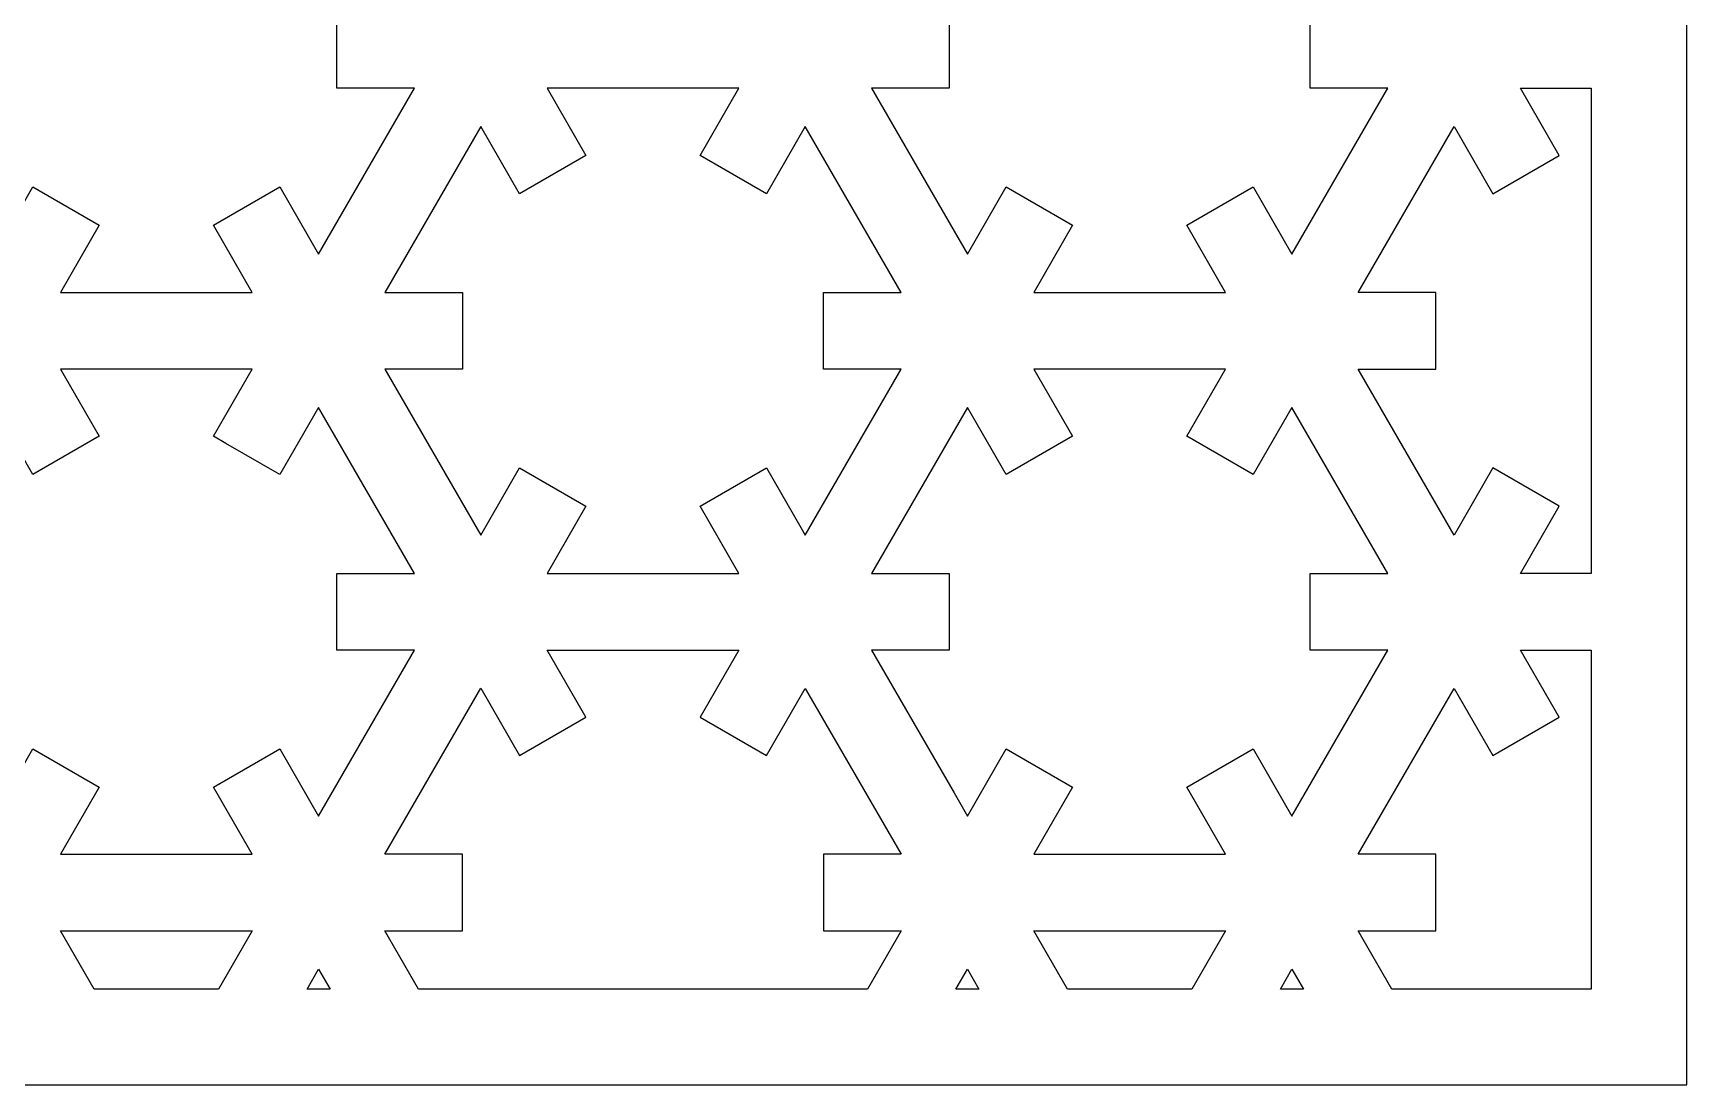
# Model space of a CAD drawing. Header units: centimetres. Extents: x -17.2 to -1.8, y -1.7 to 9.5.
# Drawn here: x -13.776 to -9.75, y -1.682 to 0.879 of the extents above; entities that cross this region are included whole.
import ezdxf

# ---------------------------------------------------------------- set-up
doc = ezdxf.new("R2010")
doc.units = ezdxf.units.CM
doc.header["$MEASUREMENT"] = 0
doc.layers.add('layer 1', color=7, linetype='Continuous')

msp = doc.modelspace()

# ---------------------------------------------------------------- linework, layer by layer
at = {"layer": 'layer 1', "color": 250}
for points, knots in [([(-17.20495, -1.68194), (-17.20495, -1.68194), (-17.20495, 9.5), (-17.20495, 9.5), (-17.20495, 9.5), (-17.20495, 9.5), (-9.7503, 9.5), (-9.7503, 9.5), (-9.7503, 9.5), (-9.7503, 9.5), (-9.7503, -1.68194), (-9.7503, -1.68194), (-9.7503, -1.68194), (-9.7503, -1.68194), (-17.20495, -1.68194), (-17.20495, -1.68194)], [0, 0, 0, 0, 0.2, 0.2, 0.2, 0.2, 0.4, 0.4, 0.4, 0.4, 0.6, 0.6, 0.6, 0.6, 1, 1, 1, 1]), ([(-13.30725, 1.24749), (-13.30725, 1.24749), (-13.30725, 1.24749), (-13.30725, 1.24749), (-13.30725, 1.24749), (-13.30725, 1.24749), (-13.17599, 1.17168), (-13.17599, 1.17168), (-13.17599, 1.17168), (-13.17599, 1.17168), (-13.08147, 1.33544), (-13.08147, 1.33544), (-13.08147, 1.33544), (-13.08147, 1.33544), (-12.84812, 0.9313), (-12.84812, 0.9313), (-12.84812, 0.9313), (-12.84812, 0.9313), (-13.0372, 0.9313), (-13.0372, 0.9313), (-13.0372, 0.9313), (-13.0372, 0.9313), (-13.0372, 0.93126), (-13.0372, 0.93126), (-13.0372, 0.93126), (-13.0372, 0.93126), (-13.0372, 0.74476), (-13.0372, 0.74476), (-13.0372, 0.74476), (-13.0372, 0.74476), (-13.0372, 0.74474), (-13.0372, 0.74474), (-13.0372, 0.74474), (-13.0372, 0.74474), (-12.84812, 0.74474), (-12.84812, 0.74474), (-12.84812, 0.74474), (-12.84812, 0.74474), (-13.08145, 0.34059), (-13.08145, 0.34059), (-13.08145, 0.34059), (-13.08145, 0.34059), (-13.17599, 0.50436), (-13.17599, 0.50436), (-13.17599, 0.50436), (-13.17599, 0.50436), (-13.33753, 0.41111), (-13.33753, 0.41111), (-13.33753, 0.41111), (-13.33753, 0.41111), (-13.33753, 0.41107), (-13.33753, 0.41107), (-13.33753, 0.41107), (-13.33753, 0.41107), (-13.24302, 0.24735), (-13.24302, 0.24735), (-13.24302, 0.24735), (-13.24302, 0.24735), (-13.70971, 0.24735), (-13.70971, 0.24735), (-13.70971, 0.24735), (-13.70971, 0.24735), (-13.61518, 0.41107), (-13.61518, 0.41107), (-13.61518, 0.41107), (-13.61518, 0.41107), (-13.77672, 0.50436), (-13.77672, 0.50436), (-13.77672, 0.50436), (-13.77672, 0.50436), (-13.87128, 0.34059), (-13.87128, 0.34059), (-13.87128, 0.34059), (-13.87128, 0.34059), (-13.90374, 0.39687), (-13.90374, 0.39687), (-13.90374, 0.39687), (-13.90374, 0.39687), (-14.10461, 0.74474), (-14.10461, 0.74474), (-14.10461, 0.74474), (-14.10461, 0.74474), (-13.91553, 0.74474), (-13.91553, 0.74474), (-13.91553, 0.74474), (-13.91553, 0.74474), (-13.91553, 0.74476), (-13.91553, 0.74476), (-13.91553, 0.74476), (-13.91553, 0.74476), (-13.91553, 0.93126), (-13.91553, 0.93126), (-13.91553, 0.93126), (-13.91553, 0.93126), (-13.91553, 0.9313), (-13.91553, 0.9313), (-13.91553, 0.9313), (-13.91553, 0.9313), (-14.10461, 0.9313), (-14.10461, 0.9313), (-14.10461, 0.9313), (-14.10461, 0.9313), (-13.87124, 1.33544), (-13.87124, 1.33544), (-13.87124, 1.33544), (-13.87124, 1.33544), (-13.77668, 1.17168), (-13.77668, 1.17168), (-13.77668, 1.17168), (-13.77668, 1.17168), (-13.61518, 1.26497), (-13.61518, 1.26497), (-13.61518, 1.26497), (-13.61518, 1.26497), (-13.70971, 1.42871), (-13.70971, 1.42871), (-13.70971, 1.42871), (-13.70971, 1.42871), (-13.24298, 1.42871), (-13.24298, 1.42871), (-13.24298, 1.42871), (-13.24298, 1.42871), (-13.33753, 1.26497), (-13.33753, 1.26497), (-13.33753, 1.26497), (-13.33753, 1.26497), (-13.30725, 1.24749), (-13.30725, 1.24749)], [0, 0, 0, 0, 0.030303, 0.030303, 0.030303, 0.030303, 0.0606061, 0.0606061, 0.0606061, 0.0606061, 0.0909091, 0.0909091, 0.0909091, 0.0909091, 0.1212121, 0.1212121, 0.1212121, 0.1212121, 0.1515152, 0.1515152, 0.1515152, 0.1515152, 0.1818182, 0.1818182, 0.1818182, 0.1818182, 0.2121212, 0.2121212, 0.2121212, 0.2121212, 0.2424242, 0.2424242, 0.2424242, 0.2424242, 0.2727273, 0.2727273, 0.2727273, 0.2727273, 0.3030303, 0.3030303, 0.3030303, 0.3030303, 0.3333333, 0.3333333, 0.3333333, 0.3333333, 0.3636364, 0.3636364, 0.3636364, 0.3636364, 0.3939394, 0.3939394, 0.3939394, 0.3939394, 0.4242424, 0.4242424, 0.4242424, 0.4242424, 0.4545455, 0.4545455, 0.4545455, 0.4545455, 0.4848485, 0.4848485, 0.4848485, 0.4848485, 0.5151515, 0.5151515, 0.5151515, 0.5151515, 0.5454545, 0.5454545, 0.5454545, 0.5454545, 0.5757576, 0.5757576, 0.5757576, 0.5757576, 0.6060606, 0.6060606, 0.6060606, 0.6060606, 0.6363636, 0.6363636, 0.6363636, 0.6363636, 0.6666667, 0.6666667, 0.6666667, 0.6666667, 0.6969697, 0.6969697, 0.6969697, 0.6969697, 0.7272727, 0.7272727, 0.7272727, 0.7272727, 0.7575758, 0.7575758, 0.7575758, 0.7575758, 0.7878788, 0.7878788, 0.7878788, 0.7878788, 0.8181818, 0.8181818, 0.8181818, 0.8181818, 0.8484848, 0.8484848, 0.8484848, 0.8484848, 0.8787879, 0.8787879, 0.8787879, 0.8787879, 0.9090909, 0.9090909, 0.9090909, 0.9090909, 0.9393939, 0.9393939, 0.9393939, 0.9393939, 1, 1, 1, 1]), ([(-10.96813, 1.26497), (-10.96813, 1.26497), (-10.96813, 1.26497), (-10.96813, 1.26497), (-10.96813, 1.26497), (-10.96813, 1.26497), (-10.80658, 1.17168), (-10.80658, 1.17168), (-10.80658, 1.17168), (-10.80658, 1.17168), (-10.80658, 1.17172), (-10.80658, 1.17172), (-10.80658, 1.17172), (-10.80658, 1.17172), (-10.71203, 1.33544), (-10.71203, 1.33544), (-10.71203, 1.33544), (-10.71203, 1.33544), (-10.47871, 0.9313), (-10.47871, 0.9313), (-10.47871, 0.9313), (-10.47871, 0.9313), (-10.66777, 0.9313), (-10.66777, 0.9313), (-10.66777, 0.9313), (-10.66777, 0.9313), (-10.66777, 0.93126), (-10.66777, 0.93126), (-10.66777, 0.93126), (-10.66777, 0.93126), (-10.66777, 0.74476), (-10.66777, 0.74476), (-10.66777, 0.74476), (-10.66777, 0.74476), (-10.66777, 0.74474), (-10.66777, 0.74474), (-10.66777, 0.74474), (-10.66777, 0.74474), (-10.47871, 0.74474), (-10.47871, 0.74474), (-10.47871, 0.74474), (-10.47871, 0.74474), (-10.71203, 0.34059), (-10.71203, 0.34059), (-10.71203, 0.34059), (-10.71203, 0.34059), (-10.80658, 0.50436), (-10.80658, 0.50436), (-10.80658, 0.50436), (-10.80658, 0.50436), (-10.96813, 0.41111), (-10.96813, 0.41111), (-10.96813, 0.41111), (-10.96813, 0.41111), (-10.96813, 0.41107), (-10.96813, 0.41107), (-10.96813, 0.41107), (-10.96813, 0.41107), (-10.87361, 0.24735), (-10.87361, 0.24735), (-10.87361, 0.24735), (-10.87361, 0.24735), (-11.34029, 0.24735), (-11.34029, 0.24735), (-11.34029, 0.24735), (-11.34029, 0.24735), (-11.24577, 0.41107), (-11.24577, 0.41107), (-11.24577, 0.41107), (-11.24577, 0.41107), (-11.4073, 0.50436), (-11.4073, 0.50436), (-11.4073, 0.50436), (-11.4073, 0.50436), (-11.50187, 0.34059), (-11.50187, 0.34059), (-11.50187, 0.34059), (-11.50187, 0.34059), (-11.53433, 0.39687), (-11.53433, 0.39687), (-11.53433, 0.39687), (-11.53433, 0.39687), (-11.7352, 0.74474), (-11.7352, 0.74474), (-11.7352, 0.74474), (-11.7352, 0.74474), (-11.54613, 0.74474), (-11.54613, 0.74474), (-11.54613, 0.74474), (-11.54613, 0.74474), (-11.54613, 0.74476), (-11.54613, 0.74476), (-11.54613, 0.74476), (-11.54613, 0.74476), (-11.54613, 0.93126), (-11.54613, 0.93126), (-11.54613, 0.93126), (-11.54613, 0.93126), (-11.54613, 0.9313), (-11.54613, 0.9313), (-11.54613, 0.9313), (-11.54613, 0.9313), (-11.7352, 0.9313), (-11.7352, 0.9313), (-11.7352, 0.9313), (-11.7352, 0.9313), (-11.50183, 1.33544), (-11.50183, 1.33544), (-11.50183, 1.33544), (-11.50183, 1.33544), (-11.4073, 1.17168), (-11.4073, 1.17168), (-11.4073, 1.17168), (-11.4073, 1.17168), (-11.24575, 1.26497), (-11.24575, 1.26497), (-11.24575, 1.26497), (-11.24575, 1.26497), (-11.34029, 1.42871), (-11.34029, 1.42871), (-11.34029, 1.42871), (-11.34029, 1.42871), (-10.87357, 1.42871), (-10.87357, 1.42871), (-10.87357, 1.42871), (-10.87357, 1.42871), (-10.96813, 1.26497), (-10.96813, 1.26497)], [0, 0, 0, 0, 0.030303, 0.030303, 0.030303, 0.030303, 0.0606061, 0.0606061, 0.0606061, 0.0606061, 0.0909091, 0.0909091, 0.0909091, 0.0909091, 0.1212121, 0.1212121, 0.1212121, 0.1212121, 0.1515152, 0.1515152, 0.1515152, 0.1515152, 0.1818182, 0.1818182, 0.1818182, 0.1818182, 0.2121212, 0.2121212, 0.2121212, 0.2121212, 0.2424242, 0.2424242, 0.2424242, 0.2424242, 0.2727273, 0.2727273, 0.2727273, 0.2727273, 0.3030303, 0.3030303, 0.3030303, 0.3030303, 0.3333333, 0.3333333, 0.3333333, 0.3333333, 0.3636364, 0.3636364, 0.3636364, 0.3636364, 0.3939394, 0.3939394, 0.3939394, 0.3939394, 0.4242424, 0.4242424, 0.4242424, 0.4242424, 0.4545455, 0.4545455, 0.4545455, 0.4545455, 0.4848485, 0.4848485, 0.4848485, 0.4848485, 0.5151515, 0.5151515, 0.5151515, 0.5151515, 0.5454545, 0.5454545, 0.5454545, 0.5454545, 0.5757576, 0.5757576, 0.5757576, 0.5757576, 0.6060606, 0.6060606, 0.6060606, 0.6060606, 0.6363636, 0.6363636, 0.6363636, 0.6363636, 0.6666667, 0.6666667, 0.6666667, 0.6666667, 0.6969697, 0.6969697, 0.6969697, 0.6969697, 0.7272727, 0.7272727, 0.7272727, 0.7272727, 0.7575758, 0.7575758, 0.7575758, 0.7575758, 0.7878788, 0.7878788, 0.7878788, 0.7878788, 0.8181818, 0.8181818, 0.8181818, 0.8181818, 0.8484848, 0.8484848, 0.8484848, 0.8484848, 0.8787879, 0.8787879, 0.8787879, 0.8787879, 0.9090909, 0.9090909, 0.9090909, 0.9090909, 0.9393939, 0.9393939, 0.9393939, 0.9393939, 1, 1, 1, 1]), ([(-12.68654, -0.34337), (-12.68654, -0.34337), (-12.68654, -0.34337), (-12.68654, -0.34337), (-12.68654, -0.34337), (-12.68654, -0.34337), (-12.91991, 0.06075), (-12.91991, 0.06075), (-12.91991, 0.06075), (-12.91991, 0.06075), (-12.73083, 0.06075), (-12.73083, 0.06075), (-12.73083, 0.06075), (-12.73083, 0.06075), (-12.73083, 0.06083), (-12.73083, 0.06083), (-12.73083, 0.06083), (-12.73083, 0.06083), (-12.73083, 0.24731), (-12.73083, 0.24731), (-12.73083, 0.24731), (-12.73083, 0.24731), (-12.73083, 0.24735), (-12.73083, 0.24735), (-12.73083, 0.24735), (-12.73083, 0.24735), (-12.91991, 0.24735), (-12.91991, 0.24735), (-12.91991, 0.24735), (-12.91991, 0.24735), (-12.68658, 0.65149), (-12.68658, 0.65149), (-12.68658, 0.65149), (-12.68658, 0.65149), (-12.59202, 0.48769), (-12.59202, 0.48769), (-12.59202, 0.48769), (-12.59202, 0.48769), (-12.43049, 0.58098), (-12.43049, 0.58098), (-12.43049, 0.58098), (-12.43049, 0.58098), (-12.43049, 0.58102), (-12.43049, 0.58102), (-12.43049, 0.58102), (-12.43049, 0.58102), (-12.52499, 0.74474), (-12.52499, 0.74474), (-12.52499, 0.74474), (-12.52499, 0.74474), (-12.05831, 0.74474), (-12.05831, 0.74474), (-12.05831, 0.74474), (-12.05831, 0.74474), (-12.15283, 0.58102), (-12.15283, 0.58102), (-12.15283, 0.58102), (-12.15283, 0.58102), (-12.15279, 0.58102), (-12.15279, 0.58102), (-12.15279, 0.58102), (-12.15279, 0.58102), (-12.15283, 0.58098), (-12.15283, 0.58098), (-12.15283, 0.58098), (-12.15283, 0.58098), (-11.99129, 0.48769), (-11.99129, 0.48769), (-11.99129, 0.48769), (-11.99129, 0.48769), (-11.89675, 0.65149), (-11.89675, 0.65149), (-11.89675, 0.65149), (-11.89675, 0.65149), (-11.66342, 0.24735), (-11.66342, 0.24735), (-11.66342, 0.24735), (-11.66342, 0.24735), (-11.85248, 0.24735), (-11.85248, 0.24735), (-11.85248, 0.24735), (-11.85248, 0.24735), (-11.85248, 0.24731), (-11.85248, 0.24731), (-11.85248, 0.24731), (-11.85248, 0.24731), (-11.85248, 0.06083), (-11.85248, 0.06083), (-11.85248, 0.06083), (-11.85248, 0.06083), (-11.85248, 0.06075), (-11.85248, 0.06075), (-11.85248, 0.06075), (-11.85248, 0.06075), (-11.66342, 0.06075), (-11.66342, 0.06075), (-11.66342, 0.06075), (-11.66342, 0.06075), (-11.89675, -0.34337), (-11.89675, -0.34337), (-11.89675, -0.34337), (-11.89675, -0.34337), (-11.9072, -0.32529), (-11.9072, -0.32529), (-11.9072, -0.32529), (-11.9072, -0.32529), (-11.99129, -0.17963), (-11.99129, -0.17963), (-11.99129, -0.17963), (-11.99129, -0.17963), (-12.15283, -0.2729), (-12.15283, -0.2729), (-12.15283, -0.2729), (-12.15283, -0.2729), (-12.05827, -0.43666), (-12.05827, -0.43666), (-12.05827, -0.43666), (-12.05827, -0.43666), (-12.52499, -0.43666), (-12.52499, -0.43666), (-12.52499, -0.43666), (-12.52499, -0.43666), (-12.43049, -0.2729), (-12.43049, -0.2729), (-12.43049, -0.2729), (-12.43049, -0.2729), (-12.59202, -0.17963), (-12.59202, -0.17963), (-12.59202, -0.17963), (-12.59202, -0.17963), (-12.68654, -0.34337), (-12.68654, -0.34337)], [0, 0, 0, 0, 0.0294118, 0.0294118, 0.0294118, 0.0294118, 0.0588235, 0.0588235, 0.0588235, 0.0588235, 0.0882353, 0.0882353, 0.0882353, 0.0882353, 0.1176471, 0.1176471, 0.1176471, 0.1176471, 0.1470588, 0.1470588, 0.1470588, 0.1470588, 0.1764706, 0.1764706, 0.1764706, 0.1764706, 0.2058824, 0.2058824, 0.2058824, 0.2058824, 0.2352941, 0.2352941, 0.2352941, 0.2352941, 0.2647059, 0.2647059, 0.2647059, 0.2647059, 0.2941176, 0.2941176, 0.2941176, 0.2941176, 0.3235294, 0.3235294, 0.3235294, 0.3235294, 0.3529412, 0.3529412, 0.3529412, 0.3529412, 0.3823529, 0.3823529, 0.3823529, 0.3823529, 0.4117647, 0.4117647, 0.4117647, 0.4117647, 0.4411765, 0.4411765, 0.4411765, 0.4411765, 0.4705882, 0.4705882, 0.4705882, 0.4705882, 0.5, 0.5, 0.5, 0.5, 0.5294118, 0.5294118, 0.5294118, 0.5294118, 0.5588235, 0.5588235, 0.5588235, 0.5588235, 0.5882353, 0.5882353, 0.5882353, 0.5882353, 0.6176471, 0.6176471, 0.6176471, 0.6176471, 0.6470588, 0.6470588, 0.6470588, 0.6470588, 0.6764706, 0.6764706, 0.6764706, 0.6764706, 0.7058824, 0.7058824, 0.7058824, 0.7058824, 0.7352941, 0.7352941, 0.7352941, 0.7352941, 0.7647059, 0.7647059, 0.7647059, 0.7647059, 0.7941176, 0.7941176, 0.7941176, 0.7941176, 0.8235294, 0.8235294, 0.8235294, 0.8235294, 0.8529412, 0.8529412, 0.8529412, 0.8529412, 0.8823529, 0.8823529, 0.8823529, 0.8823529, 0.9117647, 0.9117647, 0.9117647, 0.9117647, 0.9411765, 0.9411765, 0.9411765, 0.9411765, 1, 1, 1, 1]), ([(-9.98327, 0.74474), (-9.98327, 0.74474), (-9.98327, 0.74474), (-9.98327, 0.74474), (-9.98327, 0.74474), (-9.98327, 0.74474), (-10.15561, 0.74474), (-10.15561, 0.74474), (-10.15561, 0.74474), (-10.15561, 0.74474), (-10.06107, 0.58102), (-10.06107, 0.58102), (-10.06107, 0.58102), (-10.06107, 0.58102), (-10.06107, 0.58098), (-10.06107, 0.58098), (-10.06107, 0.58098), (-10.06107, 0.58098), (-10.22261, 0.48769), (-10.22261, 0.48769), (-10.22261, 0.48769), (-10.22261, 0.48769), (-10.31713, 0.65149), (-10.31713, 0.65149), (-10.31713, 0.65149), (-10.31713, 0.65149), (-10.5505, 0.24735), (-10.5505, 0.24735), (-10.5505, 0.24735), (-10.5505, 0.24735), (-10.36142, 0.24735), (-10.36142, 0.24735), (-10.36142, 0.24735), (-10.36142, 0.24735), (-10.36142, 0.24731), (-10.36142, 0.24731), (-10.36142, 0.24731), (-10.36142, 0.24731), (-10.36142, 0.06083), (-10.36142, 0.06083), (-10.36142, 0.06083), (-10.36142, 0.06083), (-10.36142, 0.06075), (-10.36142, 0.06075), (-10.36142, 0.06075), (-10.36142, 0.06075), (-10.5505, 0.06075), (-10.5505, 0.06075), (-10.5505, 0.06075), (-10.5505, 0.06075), (-10.31713, -0.34337), (-10.31713, -0.34337), (-10.31713, -0.34337), (-10.31713, -0.34337), (-10.22261, -0.17963), (-10.22261, -0.17963), (-10.22261, -0.17963), (-10.22261, -0.17963), (-10.06107, -0.2729), (-10.06107, -0.2729), (-10.06107, -0.2729), (-10.06107, -0.2729), (-10.15561, -0.43666), (-10.15561, -0.43666), (-10.15561, -0.43666), (-10.15561, -0.43666), (-9.98327, -0.43666), (-9.98327, -0.43666), (-9.98327, -0.43666), (-9.98327, -0.43666), (-9.98327, 0.74474), (-9.98327, 0.74474)], [0, 0, 0, 0, 0.0526316, 0.0526316, 0.0526316, 0.0526316, 0.1052632, 0.1052632, 0.1052632, 0.1052632, 0.1578947, 0.1578947, 0.1578947, 0.1578947, 0.2105263, 0.2105263, 0.2105263, 0.2105263, 0.2631579, 0.2631579, 0.2631579, 0.2631579, 0.3157895, 0.3157895, 0.3157895, 0.3157895, 0.3684211, 0.3684211, 0.3684211, 0.3684211, 0.4210526, 0.4210526, 0.4210526, 0.4210526, 0.4736842, 0.4736842, 0.4736842, 0.4736842, 0.5263158, 0.5263158, 0.5263158, 0.5263158, 0.5789474, 0.5789474, 0.5789474, 0.5789474, 0.6315789, 0.6315789, 0.6315789, 0.6315789, 0.6842105, 0.6842105, 0.6842105, 0.6842105, 0.7368421, 0.7368421, 0.7368421, 0.7368421, 0.7894737, 0.7894737, 0.7894737, 0.7894737, 0.8421053, 0.8421053, 0.8421053, 0.8421053, 0.8947368, 0.8947368, 0.8947368, 0.8947368, 1, 1, 1, 1]), ([(-13.30725, -0.12043), (-13.30725, -0.12043), (-13.30725, -0.12043), (-13.30725, -0.12043), (-13.30725, -0.12043), (-13.30725, -0.12043), (-13.17599, -0.19624), (-13.17599, -0.19624), (-13.17599, -0.19624), (-13.17599, -0.19624), (-13.08147, -0.0325), (-13.08147, -0.0325), (-13.08147, -0.0325), (-13.08147, -0.0325), (-12.84812, -0.43666), (-12.84812, -0.43666), (-12.84812, -0.43666), (-12.84812, -0.43666), (-13.0372, -0.43666), (-13.0372, -0.43666), (-13.0372, -0.43666), (-13.0372, -0.43666), (-13.0372, -0.4367), (-13.0372, -0.4367), (-13.0372, -0.4367), (-13.0372, -0.4367), (-13.0372, -0.62316), (-13.0372, -0.62316), (-13.0372, -0.62316), (-13.0372, -0.62316), (-13.0372, -0.62322), (-13.0372, -0.62322), (-13.0372, -0.62322), (-13.0372, -0.62322), (-12.84812, -0.62322), (-12.84812, -0.62322), (-12.84812, -0.62322), (-12.84812, -0.62322), (-13.08145, -1.02736), (-13.08145, -1.02736), (-13.08145, -1.02736), (-13.08145, -1.02736), (-13.17599, -0.86358), (-13.17599, -0.86358), (-13.17599, -0.86358), (-13.17599, -0.86358), (-13.33753, -0.95685), (-13.33753, -0.95685), (-13.33753, -0.95685), (-13.33753, -0.95685), (-13.33753, -0.95689), (-13.33753, -0.95689), (-13.33753, -0.95689), (-13.33753, -0.95689), (-13.24302, -1.12057), (-13.24302, -1.12057), (-13.24302, -1.12057), (-13.24302, -1.12057), (-13.70971, -1.12057), (-13.70971, -1.12057), (-13.70971, -1.12057), (-13.70971, -1.12057), (-13.61518, -0.95689), (-13.61518, -0.95689), (-13.61518, -0.95689), (-13.61518, -0.95689), (-13.61518, -0.95685), (-13.61518, -0.95685), (-13.61518, -0.95685), (-13.61518, -0.95685), (-13.77672, -0.86358), (-13.77672, -0.86358), (-13.77672, -0.86358), (-13.77672, -0.86358), (-13.87128, -1.02736), (-13.87128, -1.02736), (-13.87128, -1.02736), (-13.87128, -1.02736), (-13.90374, -0.97105), (-13.90374, -0.97105), (-13.90374, -0.97105), (-13.90374, -0.97105), (-14.10461, -0.62322), (-14.10461, -0.62322), (-14.10461, -0.62322), (-14.10461, -0.62322), (-13.91553, -0.62322), (-13.91553, -0.62322), (-13.91553, -0.62322), (-13.91553, -0.62322), (-13.91553, -0.62316), (-13.91553, -0.62316), (-13.91553, -0.62316), (-13.91553, -0.62316), (-13.91553, -0.43666), (-13.91553, -0.43666), (-13.91553, -0.43666), (-13.91553, -0.43666), (-14.10461, -0.43666), (-14.10461, -0.43666), (-14.10461, -0.43666), (-14.10461, -0.43666), (-13.87124, -0.0325), (-13.87124, -0.0325), (-13.87124, -0.0325), (-13.87124, -0.0325), (-13.77668, -0.19624), (-13.77668, -0.19624), (-13.77668, -0.19624), (-13.77668, -0.19624), (-13.61518, -0.10297), (-13.61518, -0.10297), (-13.61518, -0.10297), (-13.61518, -0.10297), (-13.70971, 0.06075), (-13.70971, 0.06075), (-13.70971, 0.06075), (-13.70971, 0.06075), (-13.24298, 0.06075), (-13.24298, 0.06075), (-13.24298, 0.06075), (-13.24298, 0.06075), (-13.33753, -0.10297), (-13.33753, -0.10297), (-13.33753, -0.10297), (-13.33753, -0.10297), (-13.30725, -0.12043), (-13.30725, -0.12043)], [0, 0, 0, 0, 0.030303, 0.030303, 0.030303, 0.030303, 0.0606061, 0.0606061, 0.0606061, 0.0606061, 0.0909091, 0.0909091, 0.0909091, 0.0909091, 0.1212121, 0.1212121, 0.1212121, 0.1212121, 0.1515152, 0.1515152, 0.1515152, 0.1515152, 0.1818182, 0.1818182, 0.1818182, 0.1818182, 0.2121212, 0.2121212, 0.2121212, 0.2121212, 0.2424242, 0.2424242, 0.2424242, 0.2424242, 0.2727273, 0.2727273, 0.2727273, 0.2727273, 0.3030303, 0.3030303, 0.3030303, 0.3030303, 0.3333333, 0.3333333, 0.3333333, 0.3333333, 0.3636364, 0.3636364, 0.3636364, 0.3636364, 0.3939394, 0.3939394, 0.3939394, 0.3939394, 0.4242424, 0.4242424, 0.4242424, 0.4242424, 0.4545455, 0.4545455, 0.4545455, 0.4545455, 0.4848485, 0.4848485, 0.4848485, 0.4848485, 0.5151515, 0.5151515, 0.5151515, 0.5151515, 0.5454545, 0.5454545, 0.5454545, 0.5454545, 0.5757576, 0.5757576, 0.5757576, 0.5757576, 0.6060606, 0.6060606, 0.6060606, 0.6060606, 0.6363636, 0.6363636, 0.6363636, 0.6363636, 0.6666667, 0.6666667, 0.6666667, 0.6666667, 0.6969697, 0.6969697, 0.6969697, 0.6969697, 0.7272727, 0.7272727, 0.7272727, 0.7272727, 0.7575758, 0.7575758, 0.7575758, 0.7575758, 0.7878788, 0.7878788, 0.7878788, 0.7878788, 0.8181818, 0.8181818, 0.8181818, 0.8181818, 0.8484848, 0.8484848, 0.8484848, 0.8484848, 0.8787879, 0.8787879, 0.8787879, 0.8787879, 0.9090909, 0.9090909, 0.9090909, 0.9090909, 0.9393939, 0.9393939, 0.9393939, 0.9393939, 1, 1, 1, 1]), ([(-10.96813, -0.10297), (-10.96813, -0.10297), (-10.96813, -0.10297), (-10.96813, -0.10297), (-10.96813, -0.10297), (-10.96813, -0.10297), (-10.80658, -0.19624), (-10.80658, -0.19624), (-10.80658, -0.19624), (-10.80658, -0.19624), (-10.71203, -0.0325), (-10.71203, -0.0325), (-10.71203, -0.0325), (-10.71203, -0.0325), (-10.47871, -0.43666), (-10.47871, -0.43666), (-10.47871, -0.43666), (-10.47871, -0.43666), (-10.66777, -0.43666), (-10.66777, -0.43666), (-10.66777, -0.43666), (-10.66777, -0.43666), (-10.66777, -0.62316), (-10.66777, -0.62316), (-10.66777, -0.62316), (-10.66777, -0.62316), (-10.66777, -0.62322), (-10.66777, -0.62322), (-10.66777, -0.62322), (-10.66777, -0.62322), (-10.47871, -0.62322), (-10.47871, -0.62322), (-10.47871, -0.62322), (-10.47871, -0.62322), (-10.71203, -1.02736), (-10.71203, -1.02736), (-10.71203, -1.02736), (-10.71203, -1.02736), (-10.80658, -0.86358), (-10.80658, -0.86358), (-10.80658, -0.86358), (-10.80658, -0.86358), (-10.96813, -0.95685), (-10.96813, -0.95685), (-10.96813, -0.95685), (-10.96813, -0.95685), (-10.96813, -0.95689), (-10.96813, -0.95689), (-10.96813, -0.95689), (-10.96813, -0.95689), (-10.87361, -1.12057), (-10.87361, -1.12057), (-10.87361, -1.12057), (-10.87361, -1.12057), (-11.34029, -1.12057), (-11.34029, -1.12057), (-11.34029, -1.12057), (-11.34029, -1.12057), (-11.24577, -0.95689), (-11.24577, -0.95689), (-11.24577, -0.95689), (-11.24577, -0.95689), (-11.24577, -0.95685), (-11.24577, -0.95685), (-11.24577, -0.95685), (-11.24577, -0.95685), (-11.4073, -0.86358), (-11.4073, -0.86358), (-11.4073, -0.86358), (-11.4073, -0.86358), (-11.50187, -1.02736), (-11.50187, -1.02736), (-11.50187, -1.02736), (-11.50187, -1.02736), (-11.53433, -0.97105), (-11.53433, -0.97105), (-11.53433, -0.97105), (-11.53433, -0.97105), (-11.7352, -0.62322), (-11.7352, -0.62322), (-11.7352, -0.62322), (-11.7352, -0.62322), (-11.54613, -0.62322), (-11.54613, -0.62322), (-11.54613, -0.62322), (-11.54613, -0.62322), (-11.54613, -0.62316), (-11.54613, -0.62316), (-11.54613, -0.62316), (-11.54613, -0.62316), (-11.54613, -0.43666), (-11.54613, -0.43666), (-11.54613, -0.43666), (-11.54613, -0.43666), (-11.7352, -0.43666), (-11.7352, -0.43666), (-11.7352, -0.43666), (-11.7352, -0.43666), (-11.50183, -0.0325), (-11.50183, -0.0325), (-11.50183, -0.0325), (-11.50183, -0.0325), (-11.4073, -0.19624), (-11.4073, -0.19624), (-11.4073, -0.19624), (-11.4073, -0.19624), (-11.24575, -0.10297), (-11.24575, -0.10297), (-11.24575, -0.10297), (-11.24575, -0.10297), (-11.34029, 0.06075), (-11.34029, 0.06075), (-11.34029, 0.06075), (-11.34029, 0.06075), (-10.87357, 0.06075), (-10.87357, 0.06075), (-10.87357, 0.06075), (-10.87357, 0.06075), (-10.96813, -0.10297), (-10.96813, -0.10297)], [0, 0, 0, 0, 0.0322581, 0.0322581, 0.0322581, 0.0322581, 0.0645161, 0.0645161, 0.0645161, 0.0645161, 0.0967742, 0.0967742, 0.0967742, 0.0967742, 0.1290323, 0.1290323, 0.1290323, 0.1290323, 0.1612903, 0.1612903, 0.1612903, 0.1612903, 0.1935484, 0.1935484, 0.1935484, 0.1935484, 0.2258065, 0.2258065, 0.2258065, 0.2258065, 0.2580645, 0.2580645, 0.2580645, 0.2580645, 0.2903226, 0.2903226, 0.2903226, 0.2903226, 0.3225806, 0.3225806, 0.3225806, 0.3225806, 0.3548387, 0.3548387, 0.3548387, 0.3548387, 0.3870968, 0.3870968, 0.3870968, 0.3870968, 0.4193548, 0.4193548, 0.4193548, 0.4193548, 0.4516129, 0.4516129, 0.4516129, 0.4516129, 0.483871, 0.483871, 0.483871, 0.483871, 0.516129, 0.516129, 0.516129, 0.516129, 0.5483871, 0.5483871, 0.5483871, 0.5483871, 0.5806452, 0.5806452, 0.5806452, 0.5806452, 0.6129032, 0.6129032, 0.6129032, 0.6129032, 0.6451613, 0.6451613, 0.6451613, 0.6451613, 0.6774194, 0.6774194, 0.6774194, 0.6774194, 0.7096774, 0.7096774, 0.7096774, 0.7096774, 0.7419355, 0.7419355, 0.7419355, 0.7419355, 0.7741935, 0.7741935, 0.7741935, 0.7741935, 0.8064516, 0.8064516, 0.8064516, 0.8064516, 0.8387097, 0.8387097, 0.8387097, 0.8387097, 0.8709677, 0.8709677, 0.8709677, 0.8709677, 0.9032258, 0.9032258, 0.9032258, 0.9032258, 0.9354839, 0.9354839, 0.9354839, 0.9354839, 1, 1, 1, 1]), ([(-11.74529, -1.44901), (-11.74529, -1.44901), (-11.74529, -1.44901), (-11.74529, -1.44901), (-11.74529, -1.44901), (-11.74529, -1.44901), (-11.66342, -1.30717), (-11.66342, -1.30717), (-11.66342, -1.30717), (-11.66342, -1.30717), (-11.85248, -1.30717), (-11.85248, -1.30717), (-11.85248, -1.30717), (-11.85248, -1.30717), (-11.85248, -1.30713), (-11.85248, -1.30713), (-11.85248, -1.30713), (-11.85248, -1.30713), (-11.85248, -1.12061), (-11.85248, -1.12061), (-11.85248, -1.12061), (-11.85248, -1.12061), (-11.85248, -1.12057), (-11.85248, -1.12057), (-11.85248, -1.12057), (-11.85248, -1.12057), (-11.66342, -1.12057), (-11.66342, -1.12057), (-11.66342, -1.12057), (-11.66342, -1.12057), (-11.89675, -0.71646), (-11.89675, -0.71646), (-11.89675, -0.71646), (-11.89675, -0.71646), (-11.99129, -0.88023), (-11.99129, -0.88023), (-11.99129, -0.88023), (-11.99129, -0.88023), (-12.15283, -0.78698), (-12.15283, -0.78698), (-12.15283, -0.78698), (-12.15283, -0.78698), (-12.15279, -0.78696), (-12.15279, -0.78696), (-12.15279, -0.78696), (-12.15279, -0.78696), (-12.15283, -0.78692), (-12.15283, -0.78692), (-12.15283, -0.78692), (-12.15283, -0.78692), (-12.05831, -0.62322), (-12.05831, -0.62322), (-12.05831, -0.62322), (-12.05831, -0.62322), (-12.52499, -0.62322), (-12.52499, -0.62322), (-12.52499, -0.62322), (-12.52499, -0.62322), (-12.43049, -0.78692), (-12.43049, -0.78692), (-12.43049, -0.78692), (-12.43049, -0.78692), (-12.43049, -0.78698), (-12.43049, -0.78698), (-12.43049, -0.78698), (-12.43049, -0.78698), (-12.59202, -0.88023), (-12.59202, -0.88023), (-12.59202, -0.88023), (-12.59202, -0.88023), (-12.68658, -0.71645), (-12.68658, -0.71645), (-12.68658, -0.71645), (-12.68658, -0.71645), (-12.91991, -1.12057), (-12.91991, -1.12057), (-12.91991, -1.12057), (-12.91991, -1.12057), (-12.73083, -1.12057), (-12.73083, -1.12057), (-12.73083, -1.12057), (-12.73083, -1.12057), (-12.73083, -1.12061), (-12.73083, -1.12061), (-12.73083, -1.12061), (-12.73083, -1.12061), (-12.73083, -1.30713), (-12.73083, -1.30713), (-12.73083, -1.30713), (-12.73083, -1.30713), (-12.73083, -1.30717), (-12.73083, -1.30717), (-12.73083, -1.30717), (-12.73083, -1.30717), (-12.91991, -1.30717), (-12.91991, -1.30717), (-12.91991, -1.30717), (-12.91991, -1.30717), (-12.83801, -1.44901), (-12.83801, -1.44901), (-12.83801, -1.44901), (-12.83801, -1.44901), (-11.74529, -1.44901), (-11.74529, -1.44901)], [0, 0, 0, 0, 0.037037, 0.037037, 0.037037, 0.037037, 0.0740741, 0.0740741, 0.0740741, 0.0740741, 0.1111111, 0.1111111, 0.1111111, 0.1111111, 0.1481481, 0.1481481, 0.1481481, 0.1481481, 0.1851852, 0.1851852, 0.1851852, 0.1851852, 0.2222222, 0.2222222, 0.2222222, 0.2222222, 0.2592593, 0.2592593, 0.2592593, 0.2592593, 0.2962963, 0.2962963, 0.2962963, 0.2962963, 0.3333333, 0.3333333, 0.3333333, 0.3333333, 0.3703704, 0.3703704, 0.3703704, 0.3703704, 0.4074074, 0.4074074, 0.4074074, 0.4074074, 0.4444444, 0.4444444, 0.4444444, 0.4444444, 0.4814815, 0.4814815, 0.4814815, 0.4814815, 0.5185185, 0.5185185, 0.5185185, 0.5185185, 0.5555556, 0.5555556, 0.5555556, 0.5555556, 0.5925926, 0.5925926, 0.5925926, 0.5925926, 0.6296296, 0.6296296, 0.6296296, 0.6296296, 0.6666667, 0.6666667, 0.6666667, 0.6666667, 0.7037037, 0.7037037, 0.7037037, 0.7037037, 0.7407407, 0.7407407, 0.7407407, 0.7407407, 0.7777778, 0.7777778, 0.7777778, 0.7777778, 0.8148148, 0.8148148, 0.8148148, 0.8148148, 0.8518519, 0.8518519, 0.8518519, 0.8518519, 0.8888889, 0.8888889, 0.8888889, 0.8888889, 0.9259259, 0.9259259, 0.9259259, 0.9259259, 1, 1, 1, 1]), ([(-9.98327, -0.62322), (-9.98327, -0.62322), (-9.98327, -0.62322), (-9.98327, -0.62322), (-9.98327, -0.62322), (-9.98327, -0.62322), (-10.15561, -0.62322), (-10.15561, -0.62322), (-10.15561, -0.62322), (-10.15561, -0.62322), (-10.06107, -0.78692), (-10.06107, -0.78692), (-10.06107, -0.78692), (-10.06107, -0.78692), (-10.06107, -0.78696), (-10.06107, -0.78696), (-10.06107, -0.78696), (-10.06107, -0.78696), (-10.06107, -0.78698), (-10.06107, -0.78698), (-10.06107, -0.78698), (-10.06107, -0.78698), (-10.22261, -0.88023), (-10.22261, -0.88023), (-10.22261, -0.88023), (-10.22261, -0.88023), (-10.31713, -0.71646), (-10.31713, -0.71646), (-10.31713, -0.71646), (-10.31713, -0.71646), (-10.5505, -1.12057), (-10.5505, -1.12057), (-10.5505, -1.12057), (-10.5505, -1.12057), (-10.36142, -1.12057), (-10.36142, -1.12057), (-10.36142, -1.12057), (-10.36142, -1.12057), (-10.36142, -1.12061), (-10.36142, -1.12061), (-10.36142, -1.12061), (-10.36142, -1.12061), (-10.36142, -1.30713), (-10.36142, -1.30713), (-10.36142, -1.30713), (-10.36142, -1.30713), (-10.36142, -1.30717), (-10.36142, -1.30717), (-10.36142, -1.30717), (-10.36142, -1.30717), (-10.5505, -1.30717), (-10.5505, -1.30717), (-10.5505, -1.30717), (-10.5505, -1.30717), (-10.46859, -1.44901), (-10.46859, -1.44901), (-10.46859, -1.44901), (-10.46859, -1.44901), (-9.98327, -1.44901), (-9.98327, -1.44901), (-9.98327, -1.44901), (-9.98327, -1.44901), (-9.98327, -0.62322), (-9.98327, -0.62322)], [0, 0, 0, 0, 0.0588235, 0.0588235, 0.0588235, 0.0588235, 0.1176471, 0.1176471, 0.1176471, 0.1176471, 0.1764706, 0.1764706, 0.1764706, 0.1764706, 0.2352941, 0.2352941, 0.2352941, 0.2352941, 0.2941176, 0.2941176, 0.2941176, 0.2941176, 0.3529412, 0.3529412, 0.3529412, 0.3529412, 0.4117647, 0.4117647, 0.4117647, 0.4117647, 0.4705882, 0.4705882, 0.4705882, 0.4705882, 0.5294118, 0.5294118, 0.5294118, 0.5294118, 0.5882353, 0.5882353, 0.5882353, 0.5882353, 0.6470588, 0.6470588, 0.6470588, 0.6470588, 0.7058824, 0.7058824, 0.7058824, 0.7058824, 0.7647059, 0.7647059, 0.7647059, 0.7647059, 0.8235294, 0.8235294, 0.8235294, 0.8235294, 0.8823529, 0.8823529, 0.8823529, 0.8823529, 1, 1, 1, 1]), ([(-13.32489, -1.44901), (-13.32489, -1.44901), (-13.32489, -1.44901), (-13.32489, -1.44901), (-13.32489, -1.44901), (-13.32489, -1.44901), (-13.24298, -1.30717), (-13.24298, -1.30717), (-13.24298, -1.30717), (-13.24298, -1.30717), (-13.70971, -1.30717), (-13.70971, -1.30717), (-13.70971, -1.30717), (-13.70971, -1.30717), (-13.62782, -1.44901), (-13.62782, -1.44901), (-13.62782, -1.44901), (-13.62782, -1.44901), (-13.32489, -1.44901), (-13.32489, -1.44901)], [0, 0, 0, 0, 0.1666667, 0.1666667, 0.1666667, 0.1666667, 0.3333333, 0.3333333, 0.3333333, 0.3333333, 0.5, 0.5, 0.5, 0.5, 0.6666667, 0.6666667, 0.6666667, 0.6666667, 1, 1, 1, 1]), ([(-10.9555, -1.44901), (-10.9555, -1.44901), (-10.9555, -1.44901), (-10.9555, -1.44901), (-10.9555, -1.44901), (-10.9555, -1.44901), (-10.87357, -1.30717), (-10.87357, -1.30717), (-10.87357, -1.30717), (-10.87357, -1.30717), (-11.34029, -1.30717), (-11.34029, -1.30717), (-11.34029, -1.30717), (-11.34029, -1.30717), (-11.25842, -1.44901), (-11.25842, -1.44901), (-11.25842, -1.44901), (-11.25842, -1.44901), (-10.9555, -1.44901), (-10.9555, -1.44901)], [0, 0, 0, 0, 0.1666667, 0.1666667, 0.1666667, 0.1666667, 0.3333333, 0.3333333, 0.3333333, 0.3333333, 0.5, 0.5, 0.5, 0.5, 0.6666667, 0.6666667, 0.6666667, 0.6666667, 1, 1, 1, 1]), ([(-13.05341, -1.44901), (-13.05341, -1.44901), (-13.05341, -1.44901), (-13.05341, -1.44901), (-13.05341, -1.44901), (-13.05341, -1.44901), (-13.08147, -1.40042), (-13.08147, -1.40042), (-13.08147, -1.40042), (-13.08147, -1.40042), (-13.10949, -1.44901), (-13.10949, -1.44901), (-13.10949, -1.44901), (-13.10949, -1.44901), (-13.05341, -1.44901), (-13.05341, -1.44901)], [0, 0, 0, 0, 0.2, 0.2, 0.2, 0.2, 0.4, 0.4, 0.4, 0.4, 0.6, 0.6, 0.6, 0.6, 1, 1, 1, 1]), ([(-11.47377, -1.44901), (-11.47377, -1.44901), (-11.47377, -1.44901), (-11.47377, -1.44901), (-11.47377, -1.44901), (-11.47377, -1.44901), (-11.50183, -1.40042), (-11.50183, -1.40042), (-11.50183, -1.40042), (-11.50183, -1.40042), (-11.5299, -1.44901), (-11.5299, -1.44901), (-11.5299, -1.44901), (-11.5299, -1.44901), (-11.47377, -1.44901), (-11.47377, -1.44901)], [0, 0, 0, 0, 0.2, 0.2, 0.2, 0.2, 0.4, 0.4, 0.4, 0.4, 0.6, 0.6, 0.6, 0.6, 1, 1, 1, 1]), ([(-10.68402, -1.44901), (-10.68402, -1.44901), (-10.68402, -1.44901), (-10.68402, -1.44901), (-10.68402, -1.44901), (-10.68402, -1.44901), (-10.71203, -1.40042), (-10.71203, -1.40042), (-10.71203, -1.40042), (-10.71203, -1.40042), (-10.74009, -1.44901), (-10.74009, -1.44901), (-10.74009, -1.44901), (-10.74009, -1.44901), (-10.68402, -1.44901), (-10.68402, -1.44901)], [0, 0, 0, 0, 0.2, 0.2, 0.2, 0.2, 0.4, 0.4, 0.4, 0.4, 0.6, 0.6, 0.6, 0.6, 1, 1, 1, 1])]:
    msp.add_open_spline(points, degree=3, knots=knots, dxfattribs=at)

doc.saveas('drawing.dxf')
